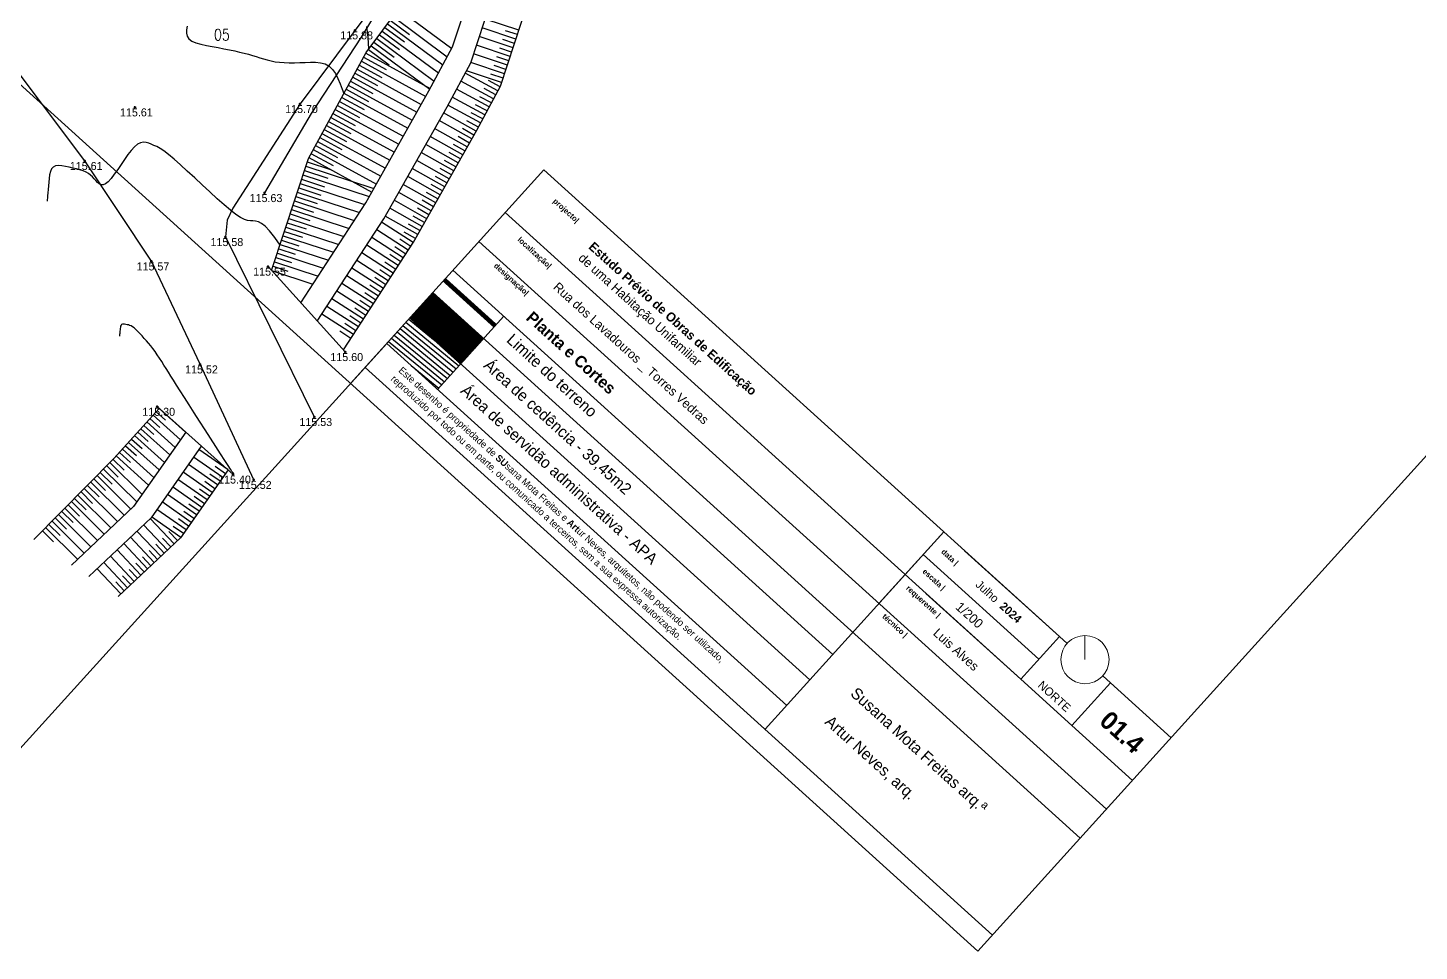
# Model space of a CAD drawing. Extents: x -196763 to -87592, y -65703 to -55832.
# Drawn here: x -87808 to -87747.2, y -65664.4 to -65624.1 of the extents above; entities that cross this region are included whole.
import ezdxf
from ezdxf.enums import TextEntityAlignment as Align

# ---------------------------------------------------------------- set-up
doc = ezdxf.new("R2010")
doc.units = 0
doc.header["$MEASUREMENT"] = 0
doc.header["$PDMODE"] = 34
doc.header["$PDSIZE"] = 0.05
doc.linetypes.add('DASHED', pattern=[70, 50, -20])
for name, color, linetype in [('0_coordinates', 1, 'Continuous'), ('0_PROP.trama', 251, 'Continuous'), ('0_PROPfinal', 4, 'Continuous'), ('CV', 8, 'Continuous'), ('CVD', 6, 'Continuous'), ('LEVTP_BERMA', 6, 'Continuous'), ('LEVTP_MURO', 1, 'Continuous'), ('LEVTP_RIBEIRA', 8, 'Continuous'), ('POINTS', 2, 'Continuous'), ('Z', 1, 'Continuous')]:
    doc.layers.add(name, color=color, linetype=linetype)
doc.layers.add('0_folha', color=7, linetype='Continuous', lineweight=9)
doc.layers.add('0_Limites_Terreno', color=30, linetype='DASHED', lineweight=35)
doc.styles.add('coordinates', font='romans', dxfattribs={"width": 0.8})
doc.styles.add('creativespace', font='GOTHIC.TTF')

msp = doc.modelspace()

# ---------------------------------------------------------------- hatches: boundary and pattern name
at = {"layer": '0_PROP.trama'}
h = msp.add_hatch(dxfattribs=at)
h.set_pattern_fill('ANSI31', color=5, scale=1.5, angle=-42.14304)
h.set_pattern_definition([(320.71392, (-87648.0531, -65741.7079), (0.11872367, 0.14512388), [])])
h.paths.add_polyline_path([(-87791.329, -65636.76), (-87792.336, -65637.872), (-87790.111, -65639.885), (-87789.105, -65638.773)])
at = {"layer": '0_PROPfinal', "linetype": 'Continuous', "transparency": 33554498}
h = msp.add_hatch(dxfattribs=at)
h.set_pattern_fill('ANSI32', color=30, scale=0.047)
h.set_pattern_definition([(2.856958, (-87993.432527, -65789.233582), (-0.0008784769, 0.0176030936), []), (2.856958, (-87993.426367, -65789.239156), (-0.0008784769, 0.0176030936), [])])
h.paths.add_polyline_path([(-87788.098, -65637.661), (-87790.323, -65635.648), (-87791.329, -65636.76), (-87789.105, -65638.773)])

# ---------------------------------------------------------------- linework, layer by layer
at = {"layer": '0_folha'}
for p, q in [((-87766.484, -65664.448), (-87843.777, -65594.503)), ((-87726.627, -65620.404), (-87766.484, -65664.448)), ((-87785.471, -65630.286), (-87793.918, -65639.621)), ((-87787.219, -65636.689), (-87790.111, -65639.885)), ((-87761.806, -65651.7), (-87761.806, -65650.646))]:
    msp.add_line(p, q, dxfattribs=at)
at = {"layer": '0_folha', "color": 7}
for p, q in [((-87785.471, -65630.286), (-87762.924, -65650.69)), ((-87787.162, -65632.155), (-87764.615, -65652.558)), ((-87788.303, -65633.416), (-87760.868, -65658.242)), ((-87789.444, -65634.676), (-87762.009, -65659.503)), ((-87790.323, -65635.648), (-87772.833, -65651.475)), ((-87790.323, -65635.648), (-87772.833, -65651.475)), ((-87791.329, -65636.76), (-87773.839, -65652.587)), ((-87792.336, -65637.872), (-87774.846, -65653.699)), ((-87792.336, -65637.872), (-87774.846, -65653.699)), ((-87793.285, -65638.921), (-87765.85, -65663.748)), ((-87767.981, -65646.113), (-87775.795, -65654.748)), ((-87767.981, -65646.113), (-87770.813, -65649.243)), ((-87767.069, -65646.938), (-87762.924, -65650.69)), ((-87768.88, -65647.107), (-87763.823, -65651.683)), ((-87768.76, -65648.807), (-87764.615, -65652.558)), ((-87762.924, -65650.69), (-87764.615, -65652.558)), ((-87762.588, -65650.993), (-87762.924, -65650.69)), ((-87760.69, -65652.711), (-87761.025, -65652.408)), ((-87762.381, -65654.58), (-87764.615, -65652.558)), ((-87760.69, -65652.711), (-87762.381, -65654.58)), ((-87760.69, -65652.711), (-87758.036, -65655.113)), ((-87762.381, -65654.58), (-87759.727, -65656.981))]:
    msp.add_line(p, q, dxfattribs=at)
msp.add_circle((-87761.806, -65651.7), 1.054, dxfattribs=at)
at = {"layer": '0_Limites_Terreno', "ltscale": 0.02, "const_width": 0.2, "flags": 128}
msp.add_lwpolyline([(-87789.812, -65635.098), (-87787.595, -65637.105)], dxfattribs=at)
at = {"layer": '0_PROPfinal', "linetype": 'Continuous'}
msp.add_ray((-87792.336, -65637.872), (-0.670984, -0.741472), dxfattribs=at)
at = {"layer": 'CV', "linetype": 'Continuous'}
for points in [[(-87801.057, -65623.998, 0), (-87801.089, -65624.157, 0), (-87801.097, -65624.306, 0), (-87801.068, -65624.441, 0), (-87800.991, -65624.558, 0), (-87800.991, -65624.558, 0), (-87800.858, -65624.653, 0), (-87800.677, -65624.73, 0), (-87800.46, -65624.793, 0), (-87800.218, -65624.846, 0), (-87799.964, -65624.895, 0), (-87799.964, -65624.895, 0), (-87799.709, -65624.943, 0), (-87799.458, -65624.991, 0), (-87799.215, -65625.04, 0), (-87798.982, -65625.088, 0), (-87798.766, -65625.137, 0), (-87798.766, -65625.137, 0), (-87798.566, -65625.186, 0), (-87798.382, -65625.235, 0), (-87798.21, -65625.285, 0), (-87798.045, -65625.334, 0), (-87797.884, -65625.384, 0), (-87797.884, -65625.384, 0), (-87797.723, -65625.433, 0), (-87797.559, -65625.48, 0), (-87797.39, -65625.523, 0), (-87797.211, -65625.558, 0), (-87797.02, -65625.583, 0), (-87797.02, -65625.583, 0), (-87796.816, -65625.598, 0), (-87796.599, -65625.603, 0), (-87796.374, -65625.602, 0), (-87796.142, -65625.595, 0), (-87795.908, -65625.586, 0), (-87795.908, -65625.586, 0), (-87795.674, -65625.578, 0), (-87795.446, -65625.581, 0), (-87795.229, -65625.604, 0), (-87795.03, -65625.657, 0), (-87794.854, -65625.751, 0), (-87794.854, -65625.751, 0), (-87794.705, -65625.893, 0), (-87794.58, -65626.075, 0), (-87794.471, -65626.288, 0), (-87794.375, -65626.52, 0), (-87794.284, -65626.764, 0), (-87794.284, -65626.764, 0), (-87794.215, -65626.953, 0)], [(-87797.002, -65633.572, 0), (-87797.232, -65633.242, 0), (-87797.459, -65632.95, 0), (-87797.459, -65632.95, 0), (-87797.65, -65632.749, 0), (-87797.81, -65632.625, 0), (-87797.947, -65632.558, 0), (-87798.069, -65632.53, 0), (-87798.183, -65632.522, 0), (-87798.183, -65632.522, 0), (-87798.297, -65632.514, 0), (-87798.42, -65632.495, 0), (-87798.56, -65632.451, 0), (-87798.727, -65632.37, 0), (-87798.929, -65632.241, 0), (-87798.929, -65632.241, 0), (-87799.171, -65632.055, 0), (-87799.449, -65631.82, 0), (-87799.752, -65631.548, 0), (-87800.073, -65631.252, 0), (-87800.403, -65630.944, 0), (-87800.403, -65630.944, 0), (-87800.733, -65630.635, 0), (-87801.055, -65630.337, 0), (-87801.358, -65630.061, 0), (-87801.636, -65629.816, 0), (-87801.879, -65629.614, 0), (-87801.879, -65629.614, 0), (-87802.081, -65629.461, 0), (-87802.248, -65629.351, 0), (-87802.39, -65629.272, 0), (-87802.513, -65629.215, 0), (-87802.629, -65629.169, 0), (-87802.629, -65629.169, 0), (-87802.742, -65629.126, 0), (-87802.858, -65629.093, 0), (-87802.976, -65629.082, 0), (-87803.099, -65629.103, 0), (-87803.228, -65629.166, 0), (-87803.228, -65629.166, 0), (-87803.363, -65629.279, 0), (-87803.505, -65629.434, 0), (-87803.65, -65629.621, 0), (-87803.799, -65629.83, 0), (-87803.95, -65630.049, 0), (-87803.95, -65630.049, 0), (-87804.1, -65630.268, 0), (-87804.246, -65630.475, 0), (-87804.387, -65630.658, 0), (-87804.518, -65630.804, 0), (-87804.636, -65630.903, 0), (-87804.636, -65630.903, 0), (-87804.738, -65630.945, 0), (-87804.828, -65630.94, 0), (-87804.909, -65630.898, 0), (-87804.983, -65630.832, 0), (-87805.054, -65630.754, 0), (-87805.054, -65630.754, 0), (-87805.125, -65630.674, 0), (-87805.199, -65630.596, 0), (-87805.281, -65630.522, 0), (-87805.374, -65630.452, 0), (-87805.482, -65630.39, 0), (-87805.482, -65630.39, 0), (-87805.608, -65630.336, 0), (-87805.748, -65630.289, 0), (-87805.9, -65630.248, 0), (-87806.058, -65630.21, 0), (-87806.221, -65630.173, 0), (-87806.221, -65630.173, 0), (-87806.383, -65630.138, 0), (-87806.54, -65630.112, 0), (-87806.684, -65630.101, 0), (-87806.811, -65630.115, 0), (-87806.913, -65630.162, 0), (-87806.913, -65630.162, 0), (-87806.989, -65630.246, 0), (-87807.04, -65630.362, 0), (-87807.074, -65630.503, 0), (-87807.095, -65630.66, 0), (-87807.111, -65630.825, 0), (-87807.111, -65630.825, 0), (-87807.126, -65630.991, 0), (-87807.14, -65631.149, 0), (-87807.153, -65631.295, 0), (-87807.164, -65631.42, 0), (-87807.173, -65631.519, 0), (-87807.173, -65631.519, 0), (-87807.179, -65631.587, 0), (-87807.182, -65631.628, 0), (-87807.184, -65631.649, 0)], [(-87799.042, -65643.606, 0), (-87799.04, -65643.603, 0), (-87799.038, -65643.601, 0), (-87799.035, -65643.599, 0), (-87799.033, -65643.596, 0), (-87799.031, -65643.593, 0), (-87799.029, -65643.591, 0), (-87799.029, -65643.591, 0), (-87799.027, -65643.59, 0), (-87799.026, -65643.589, 0), (-87799.025, -65643.588, 0), (-87799.024, -65643.587, 0), (-87799.023, -65643.585, 0), (-87799.023, -65643.585, 0), (-87799.021, -65643.583, 0), (-87799.019, -65643.58, 0), (-87799.018, -65643.577, 0), (-87799.017, -65643.573, 0), (-87799.018, -65643.57, 0), (-87799.018, -65643.57, 0), (-87799.02, -65643.566, 0), (-87799.025, -65643.562, 0), (-87799.03, -65643.558, 0), (-87799.037, -65643.554, 0), (-87799.044, -65643.55, 0), (-87799.044, -65643.55, 0), (-87799.052, -65643.543, 0), (-87799.07, -65643.522, 0), (-87799.106, -65643.471, 0), (-87799.171, -65643.375, 0), (-87799.273, -65643.219, 0), (-87799.273, -65643.219, 0), (-87799.418, -65642.994, 0), (-87799.601, -65642.709, 0), (-87799.813, -65642.38, 0), (-87800.042, -65642.02, 0), (-87800.281, -65641.646, 0), (-87800.281, -65641.646, 0), (-87800.521, -65641.271, 0), (-87800.755, -65640.904, 0), (-87800.978, -65640.555, 0), (-87801.184, -65640.233, 0), (-87801.366, -65639.945, 0), (-87801.366, -65639.945, 0), (-87801.523, -65639.699, 0), (-87801.656, -65639.488, 0), (-87801.772, -65639.303, 0), (-87801.877, -65639.135, 0), (-87801.976, -65638.976, 0), (-87801.976, -65638.976, 0), (-87802.075, -65638.82, 0), (-87802.173, -65638.665, 0), (-87802.27, -65638.514, 0), (-87802.368, -65638.369, 0), (-87802.464, -65638.232, 0), (-87802.464, -65638.232, 0), (-87802.56, -65638.104, 0), (-87802.655, -65637.985, 0), (-87802.75, -65637.871, 0), (-87802.845, -65637.761, 0), (-87802.939, -65637.654, 0), (-87802.939, -65637.654, 0), (-87803.033, -65637.547, 0), (-87803.125, -65637.444, 0), (-87803.215, -65637.349, 0), (-87803.299, -65637.265, 0), (-87803.378, -65637.196, 0), (-87803.378, -65637.196, 0), (-87803.45, -65637.145, 0), (-87803.515, -65637.109, 0), (-87803.576, -65637.085, 0), (-87803.633, -65637.068, 0), (-87803.69, -65637.055, 0), (-87803.69, -65637.055, 0), (-87803.745, -65637.043, 0), (-87803.799, -65637.034, 0), (-87803.848, -65637.031, 0), (-87803.892, -65637.035, 0), (-87803.927, -65637.051, 0), (-87803.927, -65637.051, 0), (-87803.953, -65637.08, 0), (-87803.97, -65637.12, 0), (-87803.982, -65637.168, 0), (-87803.989, -65637.222, 0), (-87803.994, -65637.279, 0), (-87803.994, -65637.279, 0), (-87804, -65637.335, 0), (-87804.004, -65637.39, 0), (-87804.009, -65637.439, 0), (-87804.013, -65637.482, 0), (-87804.016, -65637.516, 0), (-87804.016, -65637.516, 0), (-87804.018, -65637.539, 0), (-87804.019, -65637.553, 0), (-87804.02, -65637.561, 0)]]:
    msp.add_polyline3d(points, dxfattribs=at)
at = {"layer": 'CVD', "linetype": 'Continuous'}
msp.add_polyline3d([(-87793.117, -65625.002, 0), (-87793.118, -65624.995, 0), (-87793.134, -65624.749, 0), (-87793.134, -65624.749, 0), (-87793.15, -65624.498, 0), (-87793.171, -65624.253, 0), (-87793.205, -65624.019, 0)], dxfattribs=at)
at = {"layer": 'LEVTP_BERMA', "linetype": 'Continuous'}
for p, q in [((-87792.789, -65622.931), (-87793.717, -65624.18)), ((-87793.717, -65624.18), (-87796.126, -65627.402)), ((-87793.459, -65624.488), (-87795.633, -65627.816)), ((-87805.541, -65629.892), (-87809.241, -65624.964)), ((-87796.126, -65627.402), (-87799.061, -65631.967)), ((-87795.633, -65627.816), (-87797.68, -65631.295)), ((-87802.622, -65634.284), (-87805.541, -65629.892)), ((-87799.061, -65631.967), (-87799.311, -65632.483)), ((-87799.311, -65632.483), (-87799.39, -65633.219)), ((-87799.39, -65633.219), (-87795.503, -65641.086)), ((-87800.5, -65638.787), (-87802.622, -65634.284)), ((-87798.149, -65643.836), (-87800.5, -65638.787))]:
    msp.add_line(p, q, dxfattribs=at)
at = {"layer": 'LEVTP_MURO', "linetype": 'Continuous'}
for p, q in [((-87792.566, -65623.027), (-87793.459, -65624.488)), ((-87794.15, -65638.247), (-87797.525, -65634.512)), ((-87802.371, -65640.64), (-87799.056, -65643.603))]:
    msp.add_line(p, q, dxfattribs=at)
at = {"layer": 'LEVTP_RIBEIRA', "color": 1, "linetype": 'Continuous', "elevation": 115.552}
for points in [[(-87797.367, -65634.687), (-87795.763, -65629.786), (-87793.234, -65625.159), (-87791.78, -65623.201), (-87789.685, -65618.554), (-87786.973, -65613.043), (-87785.302, -65610.599)], [(-87794.228, -65638.161), (-87791.166, -65633.449), (-87788.398, -65628.545), (-87787.365, -65626.627), (-87785.521, -65621.023), (-87783.336, -65615.166), (-87781.917, -65613.09)]]:
    msp.add_lwpolyline(points, dxfattribs=at)
at = {"layer": 'LEVTP_RIBEIRA', "color": 120, "linetype": 'Continuous', "elevation": 115.552}
for points in [[(-87796.092, -65636.097), (-87793.255, -65631.732), (-87790.488, -65626.828), (-87789.455, -65624.911), (-87787.61, -65619.306), (-87785.426, -65613.449), (-87784.088, -65611.492)], [(-87795.37, -65636.897), (-87792.466, -65632.428), (-87789.699, -65627.524), (-87788.665, -65625.607), (-87786.821, -65620.002), (-87784.636, -65614.145), (-87783.246, -65612.112)]]:
    msp.add_lwpolyline(points, dxfattribs=at)
at = {"layer": 'LEVTP_RIBEIRA', "linetype": 'Continuous'}
for points in [[(-87791.821, -65623.256), (-87789.494, -65624.984)], [(-87792.298, -65623.898), (-87789.878, -65625.696)], [(-87792.179, -65623.738), (-87791.34, -65624.361)], [(-87792.06, -65623.577), (-87789.686, -65625.34)], [(-87786.561, -65624.185), (-87788.038, -65623.699)], [(-87792.656, -65624.38), (-87791.784, -65625.027)], [(-87792.536, -65624.22), (-87790.07, -65626.051)], [(-87792.417, -65624.059), (-87791.562, -65624.694)], [(-87786.812, -65624.945), (-87788.288, -65624.459)], [(-87786.687, -65624.565), (-87788.163, -65624.079)], [(-87786.624, -65624.375), (-87787.141, -65624.205)], [(-87793.133, -65625.022), (-87792.229, -65625.693)], [(-87793.013, -65624.862), (-87790.453, -65626.763)], [(-87792.894, -65624.701), (-87792.006, -65625.361)], [(-87792.775, -65624.541), (-87790.261, -65626.407)], [(-87786.937, -65625.325), (-87788.413, -65624.839)], [(-87786.874, -65625.135), (-87787.391, -65624.965)], [(-87786.749, -65624.755), (-87787.266, -65624.585)], [(-87793.536, -65625.712), (-87792.552, -65626.25)], [(-87793.44, -65625.536), (-87790.627, -65627.074)], [(-87793.344, -65625.361), (-87792.359, -65625.899)], [(-87793.248, -65625.185), (-87790.432, -65626.725)], [(-87787.187, -65626.085), (-87788.663, -65625.599)], [(-87787.062, -65625.705), (-87788.538, -65625.219)], [(-87787.124, -65625.895), (-87787.641, -65625.725)], [(-87786.999, -65625.515), (-87787.516, -65625.345)], [(-87793.824, -65626.238), (-87791.02, -65627.771)], [(-87793.728, -65626.063), (-87792.746, -65626.6)], [(-87793.632, -65625.887), (-87790.823, -65627.422)], [(-87787.474, -65626.829), (-87788.908, -65626.056)], [(-87787.312, -65626.465), (-87788.854, -65625.957)], [(-87787.249, -65626.275), (-87787.777, -65626.101)], [(-87794.208, -65626.94), (-87791.413, -65628.468)], [(-87794.112, -65626.765), (-87793.133, -65627.3)], [(-87794.016, -65626.589), (-87791.217, -65628.119)], [(-87793.92, -65626.414), (-87792.939, -65626.95)], [(-87787.853, -65627.533), (-87789.287, -65626.761)], [(-87787.664, -65627.181), (-87789.098, -65626.408)], [(-87787.569, -65627.005), (-87788.071, -65626.735)], [(-87787.379, -65626.653), (-87787.881, -65626.382)], [(-87794.495, -65627.467), (-87793.52, -65628)], [(-87794.399, -65627.291), (-87791.61, -65628.816)], [(-87794.304, -65627.116), (-87793.326, -65627.65)], [(-87788.233, -65628.237), (-87789.667, -65627.465)], [(-87788.043, -65627.885), (-87789.477, -65627.113)], [(-87787.948, -65627.709), (-87788.45, -65627.439)], [(-87787.759, -65627.357), (-87788.26, -65627.087)], [(-87794.879, -65628.169), (-87793.907, -65628.7)], [(-87794.783, -65627.993), (-87792.003, -65629.513)], [(-87794.687, -65627.818), (-87793.713, -65628.35)], [(-87794.591, -65627.642), (-87791.806, -65629.164)], [(-87788.62, -65628.937), (-87790.043, -65628.134)], [(-87788.424, -65628.589), (-87789.847, -65627.786)], [(-87788.328, -65628.413), (-87788.83, -65628.143)], [(-87788.138, -65628.061), (-87788.64, -65627.791)], [(-87795.167, -65628.695), (-87792.396, -65630.21)], [(-87795.071, -65628.52), (-87794.1, -65629.05)], [(-87794.975, -65628.344), (-87792.2, -65629.861)], [(-87788.817, -65629.286), (-87790.24, -65628.483)], [(-87788.522, -65628.763), (-87789.02, -65628.482)], [(-87795.551, -65629.397), (-87792.789, -65630.906)], [(-87795.455, -65629.222), (-87794.487, -65629.75)], [(-87795.359, -65629.046), (-87792.593, -65630.558)], [(-87795.263, -65628.871), (-87794.294, -65629.4)], [(-87789.21, -65629.983), (-87790.633, -65629.18)], [(-87789.013, -65629.634), (-87790.436, -65628.831)], [(-87788.915, -65629.46), (-87789.413, -65629.179)], [(-87788.718, -65629.112), (-87789.216, -65628.831)], [(-87795.812, -65629.935), (-87794.757, -65630.28)], [(-87795.743, -65629.748), (-87792.986, -65631.255)], [(-87795.647, -65629.573), (-87794.681, -65630.1)], [(-87789.603, -65630.679), (-87791.026, -65629.876)], [(-87789.406, -65630.331), (-87790.829, -65629.528)], [(-87789.308, -65630.157), (-87789.806, -65629.876)], [(-87789.112, -65629.808), (-87789.61, -65629.527)], [(-87795.999, -65630.505), (-87793.098, -65631.454)], [(-87795.936, -65630.315), (-87794.908, -65630.652)], [(-87795.874, -65630.125), (-87792.898, -65631.099)], [(-87789.996, -65631.376), (-87791.419, -65630.573)], [(-87789.8, -65631.028), (-87791.223, -65630.225)], [(-87789.701, -65630.853), (-87790.199, -65630.572)], [(-87789.505, -65630.505), (-87790.003, -65630.224)], [(-87796.185, -65631.075), (-87795.216, -65631.392)], [(-87796.123, -65630.885), (-87793.304, -65631.808)], [(-87796.061, -65630.695), (-87795.059, -65631.023)], [(-87790.193, -65631.724), (-87791.616, -65630.921)], [(-87789.898, -65631.202), (-87790.396, -65630.921)], [(-87796.434, -65631.836), (-87795.536, -65632.13)], [(-87796.372, -65631.646), (-87793.755, -65632.502)], [(-87796.31, -65631.456), (-87795.376, -65631.761)], [(-87796.247, -65631.266), (-87793.53, -65632.155)], [(-87790.586, -65632.421), (-87792.009, -65631.618)], [(-87790.389, -65632.073), (-87791.812, -65631.27)], [(-87790.291, -65631.899), (-87790.789, -65631.617)], [(-87790.094, -65631.55), (-87790.592, -65631.269)], [(-87796.62, -65632.406), (-87794.207, -65633.196)], [(-87796.558, -65632.216), (-87795.696, -65632.498)], [(-87796.496, -65632.026), (-87793.981, -65632.849)], [(-87790.979, -65633.118), (-87792.402, -65632.315)], [(-87790.782, -65632.769), (-87792.205, -65631.966)], [(-87790.684, -65632.595), (-87791.182, -65632.314)], [(-87790.488, -65632.247), (-87790.986, -65631.966)], [(-87796.807, -65632.976), (-87796.015, -65633.235)], [(-87796.745, -65632.786), (-87794.432, -65633.543)], [(-87796.683, -65632.596), (-87795.856, -65632.867)], [(-87791.395, -65633.801), (-87792.775, -65632.904)], [(-87791.177, -65633.466), (-87792.557, -65632.568)], [(-87791.077, -65633.292), (-87791.577, -65633.01)], [(-87790.881, -65632.944), (-87791.379, -65632.663)], [(-87796.994, -65633.547), (-87794.883, -65634.237)], [(-87796.931, -65633.356), (-87796.175, -65633.604)], [(-87796.869, -65633.166), (-87794.658, -65633.89)], [(-87791.831, -65634.472), (-87793.211, -65633.575)], [(-87791.613, -65634.136), (-87792.993, -65633.239)], [(-87791.504, -65633.969), (-87791.987, -65633.655)], [(-87791.286, -65633.633), (-87791.769, -65633.319)], [(-87797.18, -65634.117), (-87796.495, -65634.341)], [(-87797.118, -65633.927), (-87795.109, -65634.584)], [(-87797.056, -65633.737), (-87796.335, -65633.973)], [(-87792.267, -65635.142), (-87793.647, -65634.245)], [(-87792.049, -65634.807), (-87793.429, -65633.91)], [(-87791.722, -65634.304), (-87792.205, -65633.99)], [(-87797.367, -65634.687), (-87795.56, -65635.278)], [(-87797.305, -65634.497), (-87796.655, -65634.71)], [(-87797.242, -65634.307), (-87795.334, -65634.931)], [(-87792.484, -65635.478), (-87793.865, -65634.581)], [(-87792.158, -65634.975), (-87792.641, -65634.661)], [(-87791.94, -65634.639), (-87792.423, -65634.325)], [(-87792.92, -65636.149), (-87794.301, -65635.252)], [(-87792.702, -65635.813), (-87794.083, -65634.916)], [(-87792.593, -65635.646), (-87793.077, -65635.332)], [(-87792.376, -65635.31), (-87792.859, -65634.996)], [(-87793.356, -65636.819), (-87794.737, -65635.922)], [(-87793.138, -65636.484), (-87794.519, -65635.587)], [(-87793.029, -65636.316), (-87793.513, -65636.002)], [(-87792.811, -65635.981), (-87793.295, -65635.667)], [(-87793.792, -65637.49), (-87795.173, -65636.593)], [(-87793.574, -65637.155), (-87794.955, -65636.258)], [(-87793.465, -65636.987), (-87793.949, -65636.673)], [(-87793.247, -65636.652), (-87793.731, -65636.338)], [(-87793.683, -65637.323), (-87794.166, -65637.009)], [(-87793.901, -65637.658), (-87794.384, -65637.344)], [(-87802.42, -65640.865), (-87802.008, -65641.236)], [(-87802.286, -65640.716), (-87801.127, -65641.76)], [(-87802.955, -65641.459), (-87802.518, -65641.853)], [(-87802.821, -65641.31), (-87801.59, -65642.419)], [(-87802.688, -65641.162), (-87802.263, -65641.544)], [(-87802.554, -65641.013), (-87801.359, -65642.089)], [(-87803.491, -65642.054), (-87803.028, -65642.47)], [(-87803.357, -65641.905), (-87802.053, -65643.079)], [(-87803.223, -65641.756), (-87802.773, -65642.161)], [(-87803.089, -65641.608), (-87801.822, -65642.749)], [(-87804.026, -65642.648), (-87803.538, -65643.087)], [(-87803.892, -65642.499), (-87802.516, -65643.739)], [(-87803.758, -65642.351), (-87803.283, -65642.779)], [(-87803.624, -65642.202), (-87802.285, -65643.409)], [(-87799.274, -65643.409), (-87800.548, -65642.514)], [(-87804.717, -65643.37), (-87803.266, -65644.807)], [(-87804.577, -65643.228), (-87804.077, -65643.723)], [(-87804.436, -65643.086), (-87803.033, -65644.475)], [(-87804.295, -65642.944), (-87803.813, -65643.422)], [(-87804.16, -65642.797), (-87802.748, -65644.068)], [(-87799.733, -65644.063), (-87801.007, -65643.169)], [(-87799.503, -65643.736), (-87800.778, -65642.842)], [(-87799.388, -65643.572), (-87799.834, -65643.259)], [(-87805.28, -65643.939), (-87803.814, -65645.39)], [(-87805.14, -65643.796), (-87804.625, -65644.306)], [(-87804.999, -65643.654), (-87803.523, -65645.115)], [(-87804.858, -65643.512), (-87804.342, -65644.024)], [(-87800.193, -65644.718), (-87801.467, -65643.824)], [(-87799.963, -65644.391), (-87801.237, -65643.497)], [(-87799.848, -65644.227), (-87800.294, -65643.914)], [(-87799.618, -65643.9), (-87800.064, -65643.587)], [(-87805.843, -65644.507), (-87804.396, -65645.94)], [(-87805.702, -65644.365), (-87805.194, -65644.868)], [(-87805.562, -65644.223), (-87804.105, -65645.665)], [(-87805.421, -65644.081), (-87804.909, -65644.587)], [(-87800.652, -65645.373), (-87801.927, -65644.479)], [(-87800.422, -65645.046), (-87801.697, -65644.151)], [(-87800.308, -65644.882), (-87800.754, -65644.569)], [(-87800.078, -65644.554), (-87800.524, -65644.241)], [(-87806.547, -65645.218), (-87806.049, -65645.711)], [(-87806.406, -65645.075), (-87804.978, -65646.49)], [(-87806.265, -65644.933), (-87805.764, -65645.43)], [(-87806.125, -65644.791), (-87804.687, -65646.215)], [(-87805.984, -65644.649), (-87805.479, -65645.149)], [(-87801.112, -65646.028), (-87802.386, -65645.134)], [(-87800.882, -65645.7), (-87802.156, -65644.806)], [(-87800.537, -65645.209), (-87800.983, -65644.896)], [(-87807.11, -65645.786), (-87806.618, -65646.273)], [(-87806.969, -65645.644), (-87805.56, -65647.039)], [(-87806.828, -65645.502), (-87806.333, -65645.992)], [(-87806.687, -65645.36), (-87805.269, -65646.764)], [(-87801.92, -65646.908), (-87802.964, -65645.802)], [(-87801.629, -65646.633), (-87802.673, -65645.527)], [(-87801.342, -65646.355), (-87802.616, -65645.461)], [(-87800.997, -65645.864), (-87801.443, -65645.551)], [(-87800.767, -65645.537), (-87801.213, -65645.224)], [(-87807.391, -65646.07), (-87806.903, -65646.554)], [(-87807.25, -65645.928), (-87805.851, -65647.314)], [(-87802.501, -65647.457), (-87803.545, -65646.351)], [(-87802.21, -65647.182), (-87803.255, -65646.077)], [(-87801.774, -65646.77), (-87802.14, -65646.383)], [(-87801.483, -65646.496), (-87801.857, -65646.101)], [(-87801.227, -65646.192), (-87801.673, -65645.879)], [(-87803.083, -65648.006), (-87804.127, -65646.901)], [(-87802.792, -65647.732), (-87803.836, -65646.626)], [(-87802.356, -65647.32), (-87802.721, -65646.933)], [(-87802.065, -65647.045), (-87802.43, -65646.658)], [(-87803.664, -65648.556), (-87804.709, -65647.45)], [(-87803.374, -65648.281), (-87804.418, -65647.175)], [(-87802.937, -65647.869), (-87803.303, -65647.482)], [(-87802.647, -65647.594), (-87803.012, -65647.207)], [(-87803.955, -65648.83), (-87804.999, -65647.725)], [(-87803.519, -65648.418), (-87803.884, -65648.031)], [(-87803.228, -65648.144), (-87803.594, -65647.757)], [(-87803.81, -65648.693), (-87804.175, -65648.306)]]:
    msp.add_lwpolyline(points, dxfattribs=at)
at = {"layer": 'LEVTP_RIBEIRA', "color": 1, "linetype": 'Continuous'}
for points in [[(-87802.286, -65640.716), (-87804.262, -65642.91), (-87807.766, -65646.449)], [(-87799.274, -65643.409), (-87801.355, -65646.374), (-87804.076, -65648.944)]]:
    msp.add_lwpolyline(points, dxfattribs=at)
at = {"layer": 'LEVTP_RIBEIRA', "color": 120, "linetype": 'Continuous'}
for points in [[(-87801.124, -65641.755), (-87803.402, -65645.001), (-87806.123, -65647.571)], [(-87800.442, -65642.364), (-87802.642, -65645.498), (-87805.362, -65648.068)]]:
    msp.add_lwpolyline(points, dxfattribs=at)
at = {"layer": 'POINTS'}
for p in [(-87793.717, -65624.18, 115.876), (-87803.347, -65627.549, 115.609), (-87796.126, -65627.402, 115.696), (-87805.541, -65629.892, 115.614), (-87797.68, -65631.295, 115.63), (-87799.39, -65633.219, 115.582), (-87802.622, -65634.284, 115.566), (-87797.525, -65634.512, 115.552), (-87794.15, -65638.247, 115.596), (-87800.5, -65638.787, 115.516), (-87802.371, -65640.64, 115.296), (-87795.503, -65641.086, 115.534), (-87799.056, -65643.603, 115.398), (-87798.149, -65643.836, 115.518)]:
    msp.add_point(p, dxfattribs=at)

# ---------------------------------------------------------------- texts
at = {"layer": '0_coordinates', "color": 3, "linetype": 'Continuous', "style": 'coordinates', "width": 0.8}
msp.add_text('05', height=0.5, dxfattribs=at).set_placement((-87799.886, -65624.63))
at = {"layer": '0_folha', "color": 7, "attachment_point": 1, "rotation": 317.85696, "style": 'creativespace'}
for s, insert, char_height, width in [('{\\fCentury Gothic|b1|i0|c0|p34;projecto|}', (-87784.929, -65631.507), 0.24, 16), ('{\\fCentury Gothic|b1|i0|c0|p34;localização|}', (-87786.478, -65633.191), 0.24, 16), ('{\\fCentury Gothic|b1|i0|c0|p34;designação|}', (-87787.512, -65634.334), 0.24, 16), ('{\\fCentury Gothic|b1|i0|c0|p34;\\C0;data |}', (-87767.952, -65646.839), 0.24, 16), ('{\\fCentury Gothic|b1|i0|c0|p34;escala |}', (-87768.771, -65647.704), 0.24, 16), ('{\\fCentury Gothic|b1|i0|c0|p34;requerente |}', (-87769.491, -65648.431), 0.24, 16), ('{\\fCentury Gothic|b1|i0|c0|p34;técnico |}', (-87770.53, -65649.667), 0.24, 16), ('{\\fCentury Gothic|b1|i0|c0|p34;01.4}', (-87760.692, -65653.872), 0.8, 2.32)]:
    msp.add_mtext(s, dxfattribs=dict(at, insert=insert, char_height=char_height, width=width))
at = {"layer": '0_folha', "attachment_point": 1, "rotation": 317.85696, "style": 'creativespace'}
for s, insert, char_height in [('{\\fCentury Gothic|b1|i0|c0|p34;Estudo Prévio de Obras de Edificação\\P}de uma Habitação Unifamiliar ', (-87783.274, -65633.402), 0.4), ('Rua dos Lavadouros _ Torres Vedras', (-87784.821, -65635.163), 0.4), ('Este desenho é propriedade de {\\fCentury Gothic|b1|i0|c0|p34;SU}sana Mota Freitas e {\\fCentury Gothic|b1|i0|c0|p34;Art}ur Neves, arquitetos, não podendo ser utilizado,\\Preproduzido por todo ou em parte, ou comunicado a terceiros, sem a sua expressa autorização.', (-87791.643, -65638.87), 0.3), ('{\\fCentury Gothic|b0|i0|c0|p34;1/200}', (-87767.228, -65649.143), 0.40913), ('Luis Alves', (-87768.208, -65650.291), 0.4005)]:
    msp.add_mtext(s, dxfattribs=dict(at, insert=insert, char_height=char_height))
at = {"layer": '0_folha', "color": 7, "attachment_point": 1, "rotation": 317.85696, "style": 'creativespace'}
for s, insert, char_height in [('{\\fCentury Gothic|b1|i0|c0|p34;Planta e Cortes}', (-87785.939, -65636.431), 0.5093), ('Julho  {\\fCentury Gothic|b1|i0|c0|p34;2024}', (-87766.38, -65648.196), 0.36), ('{\\fCentury Gothic|b0|i0|c0|p34;NORTE}', (-87763.653, -65652.596), 0.36607)]:
    msp.add_mtext(s, dxfattribs=dict(at, insert=insert, char_height=char_height))
at = {"layer": '0_folha', "char_height": 0.5, "width": 43.0483, "attachment_point": 1, "rotation": 317.85696, "style": 'creativespace'}
for s, insert in [('Limite do terreno ', (-87786.798, -65637.406)), ('Área de cedência - 39,45m2', (-87787.805, -65638.518)), ('Área de servidão administrativa - APA', (-87788.811, -65639.63)), ('Susana Mota Freitas arq.ª\\P\\PArtur Neves, arq.', (-87771.763, -65652.866))]:
    msp.add_mtext(s, dxfattribs=dict(at, insert=insert))
at = {"layer": 'Z'}
for s, p in [(' 115.88', (-87793.717, -65624.58, 115.876)), (' 115.70', (-87796.126, -65627.802, 115.696)), (' 115.61', (-87803.347, -65627.949, 115.609)), (' 115.61', (-87805.541, -65630.292, 115.614)), (' 115.63', (-87797.68, -65631.695, 115.63)), (' 115.58', (-87799.39, -65633.619, 115.582)), (' 115.57', (-87802.622, -65634.684, 115.566)), (' 115.55', (-87797.525, -65634.912, 115.552)), (' 115.60', (-87794.15, -65638.647, 115.596)), (' 115.52', (-87800.5, -65639.187, 115.516)), (' 115.30', (-87802.371, -65641.04, 115.296)), (' 115.53', (-87795.503, -65641.486, 115.534)), (' 115.40', (-87799.056, -65644.003, 115.398)), (' 115.52', (-87798.149, -65644.236, 115.518))]:
    msp.add_text(s, height=0.35, dxfattribs=at).set_placement(p, align=Align.CENTER)

doc.saveas('drawing.dxf')
